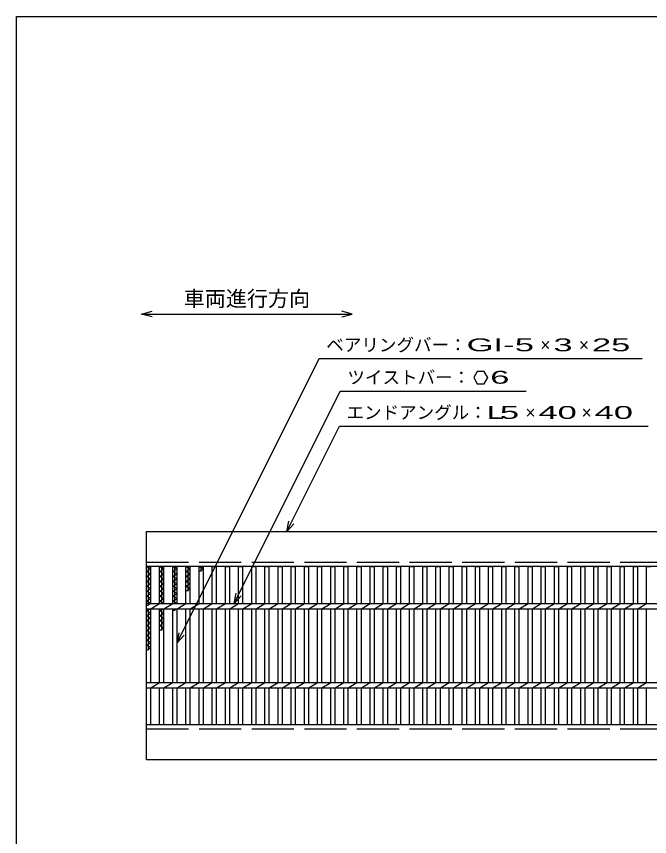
# Model space of a CAD drawing. Units: millimetres, scale not verified. Extents: x -1456 to 1385, y -1026 to 843.
# Drawn here: x -1383 to -662, y -92 to 843 of the extents above; entities that cross this region are included whole.
import ezdxf
from ezdxf.enums import TextEntityAlignment as Align

# ---------------------------------------------------------------- set-up
doc = ezdxf.new("R2010")
doc.units = ezdxf.units.MM
doc.header["$LTSCALE"] = 8
doc.linetypes.add('DASHED', pattern=[7.5, 6, -1.5])
for name, color, linetype, lineweight in [('0_2', 150, 'Continuous', 25), ('16', 3, 'Continuous', 25), ('22', 4, 'Continuous', 25)]:
    doc.layers.add(name, color=color, linetype=linetype, lineweight=lineweight)
doc.styles.add('ベクトル', font='')
doc.styles.get('ベクトル').set_extended_font_data('ベクトル')

msp = doc.modelspace()

# ---------------------------------------------------------------- linework, layer by layer
at = {"layer": '0_2'}
for p, q in [((-1383.2, -917.2), (-1383.2, 842.8)), ((-1383.2, 842.8), (1384.8, 842.8))]:
    msp.add_line(p, q, dxfattribs=at)
at = {"layer": '0_2', "color": 4}
for p, q in [((-1240.467, 503.667), (-1228.467, 506.867)), ((-1000.467, 503.667), (-1012.467, 506.867)), ((-1228.467, 500.467), (-1240.467, 503.667)), ((-1240.467, 503.667), (-1000.467, 503.667)), ((-1012.467, 500.467), (-1000.467, 503.667))]:
    msp.add_line(p, q, dxfattribs=at)
at = {"layer": '16'}
for p, q in [((-1235, 256), (-240, 256)), ((-1235, 216), (-1235, 256)), ((-240, 216), (-1235, 216)), ((-1235, 36), (-1235, 216)), ((-1235, 216), (-1230, 216)), ((-1230, 213.2), (-1235, 216)), ((-1232.5, 174), (-1232.5, 216)), ((-1230, 174), (-1230, 216)), ((-1220, 174), (-1220, 216)), ((-1220, 216), (-1215, 216)), ((-1215, 213.2), (-1220, 216)), ((-1217.5, 174), (-1217.5, 216)), ((-1215, 174), (-1215, 216)), ((-1205, 174), (-1205, 216)), ((-1205, 216), (-1200, 216)), ((-1200, 213.2), (-1205, 216)), ((-1202.5, 174), (-1202.5, 216)), ((-1200, 174), (-1200, 216)), ((-1190, 174), (-1190, 216)), ((-1190, 216), (-1185, 216)), ((-1185, 213.2), (-1190, 216)), ((-1187.5, 188), (-1187.5, 216)), ((-1185, 174), (-1185, 216)), ((-1175, 174), (-1175, 216)), ((-1175, 216), (-1170, 216)), ((-1170, 213.2), (-1175, 216)), ((-1172.5, 210.4), (-1172.5, 216)), ((-1170, 174), (-1170, 216)), ((-1160, 174), (-1160, 216)), ((-1160, 216), (-1155, 216)), ((-1155, 174), (-1155, 216)), ((-1145, 174), (-1145, 216)), ((-1145, 216), (-1140, 216)), ((-1140, 174), (-1140, 216)), ((-1130, 174), (-1130, 216)), ((-1130, 216), (-1125, 216)), ((-1125, 174), (-1125, 216)), ((-1115, 174), (-1115, 216)), ((-1115, 216), (-1110, 216)), ((-1110, 174), (-1110, 216)), ((-1100, 174), (-1100, 216)), ((-1100, 216), (-1095, 216)), ((-1095, 174), (-1095, 216)), ((-1085, 174), (-1085, 216)), ((-1085, 216), (-1080, 216)), ((-1080, 174), (-1080, 216)), ((-1070, 174), (-1070, 216)), ((-1070, 216), (-1065, 216)), ((-1065, 174), (-1065, 216)), ((-1055, 174), (-1055, 216)), ((-1055, 216), (-1050, 216)), ((-1050, 174), (-1050, 216)), ((-1040, 174), (-1040, 216)), ((-1040, 216), (-1035, 216)), ((-1035, 174), (-1035, 216)), ((-1025, 174), (-1025, 216)), ((-1025, 216), (-1020, 216)), ((-1020, 174), (-1020, 216)), ((-1010, 174), (-1010, 216)), ((-1010, 216), (-1005, 216)), ((-1005, 174), (-1005, 216)), ((-995, 174), (-995, 216)), ((-995, 216), (-990, 216)), ((-990, 174), (-990, 216)), ((-980, 174), (-980, 216)), ((-980, 216), (-975, 216)), ((-975, 174), (-975, 216)), ((-965, 174), (-965, 216)), ((-965, 216), (-960, 216)), ((-960, 174), (-960, 216)), ((-950, 174), (-950, 216)), ((-950, 216), (-945, 216)), ((-945, 174), (-945, 216)), ((-935, 174), (-935, 216)), ((-935, 216), (-930, 216)), ((-930, 174), (-930, 216)), ((-920, 174), (-920, 216)), ((-920, 216), (-915, 216)), ((-915, 174), (-915, 216)), ((-905, 174), (-905, 216)), ((-905, 216), (-900, 216)), ((-900, 174), (-900, 216)), ((-890, 174), (-890, 216)), ((-890, 216), (-885, 216)), ((-885, 174), (-885, 216)), ((-875, 174), (-875, 216)), ((-875, 216), (-870, 216)), ((-870, 174), (-870, 216)), ((-860, 174), (-860, 216)), ((-860, 216), (-855, 216)), ((-855, 174), (-855, 216)), ((-845, 174), (-845, 216)), ((-845, 216), (-840, 216)), ((-840, 174), (-840, 216)), ((-830, 174), (-830, 216)), ((-830, 216), (-825, 216)), ((-825, 174), (-825, 216)), ((-815, 174), (-815, 216)), ((-815, 216), (-810, 216)), ((-810, 174), (-810, 216)), ((-800, 174), (-800, 216)), ((-800, 216), (-795, 216)), ((-795, 174), (-795, 216)), ((-785, 174), (-785, 216)), ((-785, 216), (-780, 216)), ((-780, 174), (-780, 216)), ((-770, 174), (-770, 216)), ((-770, 216), (-765, 216)), ((-765, 174), (-765, 216)), ((-755, 174), (-755, 216)), ((-755, 216), (-750, 216)), ((-750, 174), (-750, 216)), ((-740, 174), (-740, 216)), ((-740, 216), (-735, 216)), ((-735, 174), (-735, 216)), ((-725, 174), (-725, 216)), ((-725, 216), (-720, 216)), ((-720, 174), (-720, 216)), ((-710, 174), (-710, 216)), ((-710, 216), (-705, 216)), ((-705, 174), (-705, 216)), ((-695, 174), (-695, 216)), ((-695, 216), (-690, 216)), ((-690, 174), (-690, 216)), ((-680, 174), (-680, 216)), ((-680, 216), (-675, 216)), ((-675, 174), (-675, 216)), ((-665, 174), (-665, 216)), ((-665, 216), (-660, 216)), ((-1235, 210.4), (-1230, 213.2)), ((-1230, 207.6), (-1235, 210.4)), ((-1235, 204.8), (-1230, 207.6)), ((-1220, 210.4), (-1215, 213.2)), ((-1215, 207.6), (-1220, 210.4)), ((-1220, 204.8), (-1215, 207.6)), ((-1205, 210.4), (-1200, 213.2)), ((-1200, 207.6), (-1205, 210.4)), ((-1205, 204.8), (-1200, 207.6)), ((-1190, 210.4), (-1185, 213.2)), ((-1185, 207.6), (-1190, 210.4)), ((-1190, 204.8), (-1185, 207.6)), ((-1175, 210.4), (-1170, 213.2)), ((-1230, 202), (-1235, 204.8)), ((-1235, 199.2), (-1230, 202)), ((-1230, 196.4), (-1235, 199.2)), ((-1235, 193.6), (-1230, 196.4)), ((-1215, 202), (-1220, 204.8)), ((-1220, 199.2), (-1215, 202)), ((-1215, 196.4), (-1220, 199.2)), ((-1220, 193.6), (-1215, 196.4)), ((-1200, 202), (-1205, 204.8)), ((-1205, 199.2), (-1200, 202)), ((-1200, 196.4), (-1205, 199.2)), ((-1205, 193.6), (-1200, 196.4)), ((-1185, 202), (-1190, 204.8)), ((-1190, 199.2), (-1185, 202)), ((-1185, 196.4), (-1190, 199.2)), ((-1190, 193.6), (-1185, 196.4)), ((-1230, 190.8), (-1235, 193.6)), ((-1235, 188), (-1230, 190.8)), ((-1230, 185.2), (-1235, 188)), ((-1215, 190.8), (-1220, 193.6)), ((-1220, 188), (-1215, 190.8)), ((-1215, 185.2), (-1220, 188)), ((-1200, 190.8), (-1205, 193.6)), ((-1205, 188), (-1200, 190.8)), ((-1200, 185.2), (-1205, 188)), ((-1185, 190.8), (-1190, 193.6)), ((-1190, 188), (-1185, 190.8)), ((-1235, 182.4), (-1230, 185.2)), ((-1230, 179.6), (-1235, 182.4)), ((-1235, 176.8), (-1230, 179.6)), ((-1220, 182.4), (-1215, 185.2)), ((-1215, 179.6), (-1220, 182.4)), ((-1220, 176.8), (-1215, 179.6)), ((-1205, 182.4), (-1200, 185.2)), ((-1200, 179.6), (-1205, 182.4)), ((-1205, 176.8), (-1200, 179.6)), ((-1230, 174), (-1235, 176.8)), ((-1235, 174), (-240, 174)), ((-1235, 168), (-1235, 174)), ((-1235, 171.2), (-1230, 174)), ((-1230, 168), (-1220, 174)), ((-1215, 174), (-1220, 176.8)), ((-1215, 174), (-1214.998, 174.001)), ((-1215, 168), (-1205, 174)), ((-1200, 174), (-1205, 176.8)), ((-1200, 174), (-1199.998, 174.001)), ((-1200, 168), (-1190, 174)), ((-1185, 168), (-1175, 174)), ((-1170, 168), (-1160, 174)), ((-1155, 168), (-1145, 174)), ((-1140, 168), (-1130, 174)), ((-1125, 168), (-1115, 174)), ((-1110, 168), (-1100, 174)), ((-1095, 168), (-1085, 174)), ((-1080, 168), (-1070, 174)), ((-1065, 168), (-1055, 174)), ((-1050, 168), (-1040, 174)), ((-1035, 168), (-1025, 174)), ((-1020, 168), (-1010, 174)), ((-1005, 168), (-995, 174)), ((-990, 168), (-980, 174)), ((-975, 168), (-965, 174)), ((-960, 168), (-950, 174)), ((-945, 168), (-935, 174)), ((-930, 168), (-920, 174)), ((-915, 168), (-905, 174)), ((-900, 168), (-890, 174)), ((-885, 168), (-875, 174)), ((-870, 168), (-860, 174)), ((-855, 168), (-845, 174)), ((-840, 168), (-830, 174)), ((-825, 168), (-815, 174)), ((-810, 168), (-800, 174)), ((-795, 168), (-785, 174)), ((-780, 168), (-770, 174)), ((-765, 168), (-755, 174)), ((-750, 168), (-740, 174)), ((-735, 168), (-725, 174)), ((-720, 168), (-710, 174)), ((-705, 168), (-695, 174)), ((-690, 168), (-680, 174)), ((-675, 168), (-665, 174)), ((-1235, 168), (-240, 168)), ((-1235, 165.6), (-1230.714, 168)), ((-1230, 162.8), (-1235, 165.6)), ((-1235, 160), (-1230, 162.8)), ((-1230, 157.2), (-1235, 160)), ((-1232.5, 120.8), (-1232.5, 168)), ((-1230, 84), (-1230, 168)), ((-1220, 84), (-1220, 168)), ((-1220, 165.6), (-1215.714, 168)), ((-1215, 162.8), (-1220, 165.6)), ((-1220, 160), (-1215, 162.8)), ((-1215, 157.2), (-1220, 160)), ((-1217.5, 143.2), (-1217.5, 168)), ((-1215, 84), (-1215, 168)), ((-1205, 84), (-1205, 168)), ((-1205, 165.6), (-1200.714, 168)), ((-1202.5, 165.6), (-1202.5, 168)), ((-1200, 84), (-1200, 168)), ((-1190, 84), (-1190, 168)), ((-1185, 84), (-1185, 168)), ((-1175, 84), (-1175, 168)), ((-1170, 84), (-1170, 168)), ((-1160, 84), (-1160, 168)), ((-1155, 84), (-1155, 168)), ((-1145, 84), (-1145, 168)), ((-1140, 84), (-1140, 168)), ((-1130, 84), (-1130, 168)), ((-1125, 84), (-1125, 168)), ((-1115, 84), (-1115, 168)), ((-1110, 84), (-1110, 168)), ((-1100, 84), (-1100, 168)), ((-1095, 84), (-1095, 168)), ((-1085, 84), (-1085, 168)), ((-1080, 84), (-1080, 168)), ((-1070, 84), (-1070, 168)), ((-1065, 84), (-1065, 168)), ((-1055, 84), (-1055, 168)), ((-1050, 84), (-1050, 168)), ((-1040, 84), (-1040, 168)), ((-1035, 84), (-1035, 168)), ((-1025, 84), (-1025, 168)), ((-1020, 84), (-1020, 168)), ((-1010, 84), (-1010, 168)), ((-1005, 84), (-1005, 168)), ((-995, 84), (-995, 168)), ((-990, 84), (-990, 168)), ((-980, 84), (-980, 168)), ((-975, 84), (-975, 168)), ((-965, 84), (-965, 168)), ((-960, 84), (-960, 168)), ((-950, 84), (-950, 168)), ((-945, 84), (-945, 168)), ((-935, 84), (-935, 168)), ((-930, 84), (-930, 168)), ((-920, 84), (-920, 168)), ((-915, 84), (-915, 168)), ((-905, 84), (-905, 168)), ((-900, 84), (-900, 168)), ((-890, 84), (-890, 168)), ((-885, 84), (-885, 168)), ((-875, 84), (-875, 168)), ((-870, 84), (-870, 168)), ((-860, 84), (-860, 168)), ((-855, 84), (-855, 168)), ((-845, 84), (-845, 168)), ((-840, 84), (-840, 168)), ((-830, 84), (-830, 168)), ((-825, 84), (-825, 168)), ((-815, 84), (-815, 168)), ((-810, 84), (-810, 168)), ((-800, 84), (-800, 168)), ((-795, 84), (-795, 168)), ((-785, 84), (-785, 168)), ((-780, 84), (-780, 168)), ((-770, 84), (-770, 168)), ((-765, 84), (-765, 168)), ((-755, 84), (-755, 168)), ((-750, 84), (-750, 168)), ((-740, 84), (-740, 168)), ((-735, 84), (-735, 168)), ((-725, 84), (-725, 168)), ((-720, 84), (-720, 168)), ((-710, 84), (-710, 168)), ((-705, 84), (-705, 168)), ((-695, 84), (-695, 168)), ((-690, 84), (-690, 168)), ((-680, 84), (-680, 168)), ((-675, 84), (-675, 168)), ((-665, 84), (-665, 168)), ((-1235, 154.4), (-1230, 157.2)), ((-1230, 151.6), (-1235, 154.4)), ((-1235, 148.8), (-1230, 151.6)), ((-1220, 154.4), (-1215, 157.2)), ((-1215, 151.6), (-1220, 154.4)), ((-1220, 148.8), (-1215, 151.6)), ((-1230, 146), (-1235, 148.8)), ((-1235, 143.2), (-1230, 146)), ((-1230, 140.4), (-1235, 143.2)), ((-1235, 137.6), (-1230, 140.4)), ((-1215, 146), (-1220, 148.8)), ((-1220, 143.2), (-1215, 146)), ((-1230, 134.8), (-1235, 137.6)), ((-1235, 132), (-1230, 134.8)), ((-1230, 129.2), (-1235, 132)), ((-1235, 126.4), (-1230, 129.2)), ((-1230, 123.6), (-1235, 126.4)), ((-1235, 120.8), (-1230, 123.6)), ((-1235, 84), (-240, 84)), ((-1235, 78), (-1235, 84)), ((-1235, 78), (-240, 78)), ((-1230, 78), (-1220, 84)), ((-1230, 36), (-1230, 78)), ((-1220, 36), (-1220, 78)), ((-1215, 78), (-1205, 84)), ((-1215, 36), (-1215, 78)), ((-1205, 36), (-1205, 78)), ((-1200, 78), (-1190, 84)), ((-1200, 36), (-1200, 78)), ((-1190, 36), (-1190, 78)), ((-1185, 78), (-1175, 84)), ((-1185, 36), (-1185, 78)), ((-1175, 36), (-1175, 78)), ((-1170, 78), (-1160, 84)), ((-1170, 36), (-1170, 78)), ((-1160, 36), (-1160, 78)), ((-1155, 78), (-1145, 84)), ((-1155, 36), (-1155, 78)), ((-1145, 36), (-1145, 78)), ((-1140, 78), (-1130, 84)), ((-1140, 36), (-1140, 78)), ((-1130, 36), (-1130, 78)), ((-1125, 78), (-1115, 84)), ((-1125, 36), (-1125, 78)), ((-1115, 36), (-1115, 78)), ((-1110, 78), (-1100, 84)), ((-1110, 36), (-1110, 78)), ((-1100, 36), (-1100, 78)), ((-1095, 78), (-1085, 84)), ((-1095, 36), (-1095, 78)), ((-1085, 36), (-1085, 78)), ((-1080, 78), (-1070, 84)), ((-1080, 36), (-1080, 78)), ((-1070, 36), (-1070, 78)), ((-1065, 78), (-1055, 84)), ((-1065, 36), (-1065, 78)), ((-1055, 36), (-1055, 78)), ((-1050, 78), (-1040, 84)), ((-1050, 36), (-1050, 78)), ((-1040, 36), (-1040, 78)), ((-1035, 78), (-1025, 84)), ((-1035, 36), (-1035, 78)), ((-1025, 36), (-1025, 78)), ((-1020, 78), (-1010, 84)), ((-1020, 36), (-1020, 78)), ((-1010, 36), (-1010, 78)), ((-1005, 78), (-995, 84)), ((-1005, 36), (-1005, 78)), ((-995, 36), (-995, 78)), ((-990, 78), (-980, 84)), ((-990, 36), (-990, 78)), ((-980, 36), (-980, 78)), ((-975, 78), (-965, 84)), ((-975, 36), (-975, 78)), ((-965, 36), (-965, 78)), ((-960, 78), (-950, 84)), ((-960, 36), (-960, 78)), ((-950, 36), (-950, 78)), ((-945, 78), (-935, 84)), ((-945, 36), (-945, 78)), ((-935, 36), (-935, 78)), ((-930, 78), (-920, 84)), ((-930, 36), (-930, 78)), ((-920, 36), (-920, 78)), ((-915, 78), (-905, 84)), ((-915, 36), (-915, 78)), ((-905, 36), (-905, 78)), ((-900, 78), (-890, 84)), ((-900, 36), (-900, 78)), ((-890, 36), (-890, 78)), ((-885, 78), (-875, 84)), ((-885, 36), (-885, 78)), ((-875, 36), (-875, 78)), ((-870, 78), (-860, 84)), ((-870, 36), (-870, 78)), ((-860, 36), (-860, 78)), ((-855, 78), (-845, 84)), ((-855, 36), (-855, 78)), ((-845, 36), (-845, 78)), ((-840, 78), (-830, 84)), ((-840, 36), (-840, 78)), ((-830, 36), (-830, 78)), ((-825, 78), (-815, 84)), ((-825, 36), (-825, 78)), ((-815, 36), (-815, 78)), ((-810, 78), (-800, 84)), ((-810, 36), (-810, 78)), ((-800, 36), (-800, 78)), ((-795, 78), (-785, 84)), ((-795, 36), (-795, 78)), ((-785, 36), (-785, 78)), ((-780, 78), (-770, 84)), ((-780, 36), (-780, 78)), ((-770, 36), (-770, 78)), ((-765, 78), (-755, 84)), ((-765, 36), (-765, 78)), ((-755, 36), (-755, 78)), ((-750, 78), (-740, 84)), ((-750, 36), (-750, 78)), ((-740, 36), (-740, 78)), ((-735, 78), (-725, 84)), ((-735, 36), (-735, 78)), ((-725, 36), (-725, 78)), ((-720, 78), (-710, 84)), ((-720, 36), (-720, 78)), ((-710, 36), (-710, 78)), ((-705, 78), (-695, 84)), ((-705, 36), (-705, 78)), ((-695, 36), (-695, 78)), ((-690, 78), (-680, 84)), ((-690, 36), (-690, 78)), ((-680, 36), (-680, 78)), ((-675, 78), (-665, 84)), ((-675, 36), (-675, 78)), ((-665, 36), (-665, 78)), ((-1235, 36), (-240, 36)), ((-1235, -4), (-1235, 36)), ((-1235, 36), (-1230, 36)), ((-1220, 36), (-1215, 36)), ((-1205, 36), (-1200, 36)), ((-1190, 36), (-1185, 36)), ((-1175, 36), (-1170, 36)), ((-1160, 36), (-1155, 36)), ((-1145, 36), (-1140, 36)), ((-1130, 36), (-1125, 36)), ((-1115, 36), (-1110, 36)), ((-1100, 36), (-1095, 36)), ((-1085, 36), (-1080, 36)), ((-1070, 36), (-1065, 36)), ((-1055, 36), (-1050, 36)), ((-1040, 36), (-1035, 36)), ((-1025, 36), (-1020, 36)), ((-1010, 36), (-1005, 36)), ((-995, 36), (-990, 36)), ((-980, 36), (-975, 36)), ((-965, 36), (-960, 36)), ((-950, 36), (-945, 36)), ((-935, 36), (-930, 36)), ((-920, 36), (-915, 36)), ((-905, 36), (-900, 36)), ((-890, 36), (-885, 36)), ((-875, 36), (-870, 36)), ((-860, 36), (-855, 36)), ((-845, 36), (-840, 36)), ((-830, 36), (-825, 36)), ((-815, 36), (-810, 36)), ((-800, 36), (-795, 36)), ((-785, 36), (-780, 36)), ((-770, 36), (-765, 36)), ((-755, 36), (-750, 36)), ((-740, 36), (-735, 36)), ((-725, 36), (-720, 36)), ((-710, 36), (-705, 36)), ((-695, 36), (-690, 36)), ((-680, 36), (-675, 36)), ((-665, 36), (-660, 36)), ((-240, -4), (-1235, -4))]:
    msp.add_line(p, q, dxfattribs=at)
at = {"layer": '16', "linetype": 'DASHED'}
for p, q in [((-1235, 221), (-240, 221)), ((-1235, 31), (-240, 31))]:
    msp.add_line(p, q, dxfattribs=at)
at = {"layer": '22'}
for p, q in [((-1200, 129), (-1038, 453)), ((-1038, 453), (-670, 453)), ((-858, 438.212), (-862, 431.284)), ((-862, 431.284), (-858, 424.356)), ((-850, 438.212), (-858, 438.212)), ((-846, 431.2), (-850, 438.212)), ((-850, 424.356), (-846, 431.284)), ((-858, 424.356), (-850, 424.356)), ((-1135, 174), (-1014, 416)), ((-1014, 416), (-802, 416)), ((-1075, 256), (-1015, 376)), ((-1015, 376), (-663, 376)), ((-1075, 256), (-1072.6, 267.68)), ((-1075, 256), (-1067, 264.8)), ((-1135, 174), (-1132.6, 185.68)), ((-1135, 174), (-1127, 182.8)), ((-1200, 129), (-1197.6, 140.68)), ((-1200, 129), (-1192, 137.8))]:
    msp.add_line(p, q, dxfattribs=at)

# ---------------------------------------------------------------- texts
at = {"layer": '0_2', "color": 2, "style": 'ベクトル'}
msp.add_text('車両進行方向', height=17.6, dxfattribs=at).set_placement((-1192.467, 521.267), align=Align.MIDDLE_LEFT)
at = {"layer": '22', "color": 2, "style": 'ベクトル'}
for s, p in [('ベアリングバー：', (-1030, 468.6)), ('×', (-786, 468.6)), ('×', (-742, 468.6)), ('ツイストバー：', (-1006, 431.6)), ('エンドアングル：', (-1007, 391.6)), ('×', (-803, 391.6)), ('×', (-739, 391.6))]:
    msp.add_text(s, height=14.66, dxfattribs=at).set_placement(p, align=Align.MIDDLE_LEFT)
for s, width, p in [('GI-', 2, (-870, 468.6)), (' 5 ', 2, (-826, 468.6)), (' 3 ', 2, (-782, 468.6)), (' 25 ', 2, (-738, 468.6)), (' 6 ', 2, (-854, 431.684)), ('L', 1.8, (-847, 391.6)), (' 5 ', 2, (-843, 391.6)), (' 40 ', 2, (-799, 391.6)), (' 40 ', 2, (-735, 391.6))]:
    msp.add_text(s, height=14.66, dxfattribs=dict(at, width=width)).set_placement(p, align=Align.MIDDLE_LEFT)

doc.saveas('drawing.dxf')
